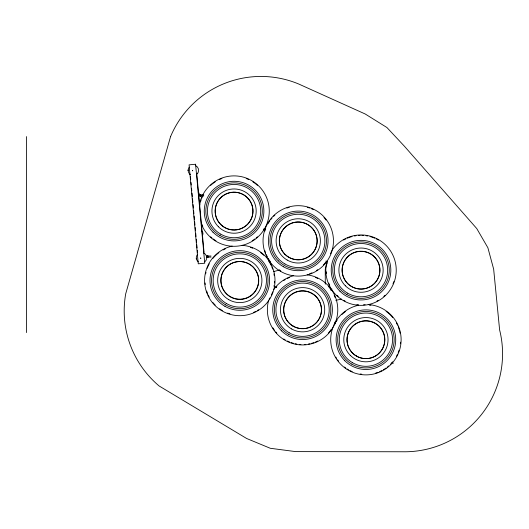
<?xml version="1.0" encoding="UTF-8"?>
<svg xmlns="http://www.w3.org/2000/svg" width="529" height="529" viewBox="0 0 529 529"><rect width="100%" height="100%" fill="white"/><g stroke="black" fill="none" stroke-linecap="round" stroke-linejoin="round"><path stroke-width="0.79" d="M327.134 262.377L325.256 269.433L325.282 284.212M197.694 173.195L196.59 174.497A5.224 5.224 0 0 0 195.373 165.524M330.936 290.282L331.928 289.026M273.381 271.642L279.762 269.955M335.829 300.373L341.456 299.07M196.471 175.39L196.907 175.35L204.042 252.267L203.612 252.307M200.418 194.837L200.835 194.837M203.771 194.897L199.228 194.897L199.228 195.975L203.771 195.975M200.306 195.075L200.729 195.075L200.729 196.127L200.306 196.127L200.306 194.897M199.493 195.578L202.951 195.578M206.495 256.023L211.038 256.023M207.573 256.201L207.996 256.201L207.996 257.253L207.573 257.253L207.573 256.023M207.573 256.73L207.996 256.73M207.685 257.015L208.109 257.015M206.495 257.101L211.038 257.101M391.81 362.808L393.358 363.218M325.93 261.015L327.345 261.597M273.678 285.905L276.475 287.65M189.686 173.935L190.222 174.477A5.224 5.224 0 0 1 189.217 167.151M189.62 173.942L190.156 174.484M190.48 176.772L190.711 179.245M191.009 182.498L191.247 184.998M191.544 188.231L191.776 190.751M192.001 193.138L192.311 196.51M192.53 198.864L192.847 202.263M193.059 204.591L193.376 208.016M193.607 210.482L193.912 213.776M194.123 216.05L194.427 219.323M194.652 221.777L194.956 225.05M195.188 227.503L195.492 230.776M195.717 233.229L196.021 236.503M196.279 239.26L196.55 242.236M196.781 244.689L197.086 247.962M197.31 250.415L197.542 252.869M188.093 170.1L188.132 170.49L188.053 170.107M196.292 258.483L196.325 258.873L196.252 258.483M208.109 255.963L208.109 256.492M207.685 255.963L207.685 256.492M200.835 195.36L200.835 195.889M200.418 195.36L200.418 195.889M26.45 136.588L26.45 332.576M331.372 251.473A34.775 34.775 0 0 1 330.532 253.814M326.089 261.729A34.775 34.775 0 0 1 323.411 264.897M317.731 269.697A34.775 34.775 0 0 1 316.342 270.59M311.938 272.858A34.775 34.775 0 0 1 309.61 273.757M280.859 271.013A34.775 34.775 0 0 1 279.457 270.154M270.405 261.729A34.775 34.775 0 0 1 268.13 258.284M267.343 256.836A34.775 34.775 0 0 1 266.279 254.588M265.664 253.041A34.775 34.775 0 0 1 264.877 250.686M264.877 231.107A34.775 34.775 0 0 1 265.664 228.746M268.13 223.509A34.775 34.775 0 0 1 269.916 220.725M270.914 219.396A34.775 34.775 0 0 1 271.972 218.113M273.658 216.301A34.775 34.775 0 0 1 274.849 215.171M286.883 208.029A34.775 34.775 0 0 1 289.251 207.302M307.25 207.302A34.775 34.775 0 0 1 309.61 208.029M311.171 208.611A34.775 34.775 0 0 1 313.452 209.616M323.973 217.492A34.775 34.775 0 0 1 326.089 220.057M307.164 274.829A35.212 35.212 0 0 1 337.244 315.853A35.212 35.212 0 0 1 294.951 344.114A35.212 35.212 0 0 1 268.56 300.624M273.724 289.548A35.212 35.212 0 0 1 293.456 275.728M335.155 321.883A34.775 34.775 0 0 1 334.202 324.191M331.372 329.223A34.775 34.775 0 0 1 328.297 333.138M317.77 341.013A34.775 34.775 0 0 1 315.489 342.025M313.935 342.6A34.775 34.775 0 0 1 311.568 343.328M309.974 343.718A34.775 34.775 0 0 1 308.341 344.029M305.868 344.359A34.775 34.775 0 0 1 304.215 344.472M300.922 344.472A34.775 34.775 0 0 1 299.269 344.359M296.795 344.029A34.775 34.775 0 0 1 295.169 343.718M293.569 343.328A34.775 34.775 0 0 1 291.208 342.6M289.647 342.025A34.775 34.775 0 0 1 287.366 341.013M285.184 339.856A34.775 34.775 0 0 1 283.775 338.996M276.846 333.138A34.775 34.775 0 0 1 275.761 331.881M274.73 330.579A34.775 34.775 0 0 1 272.871 327.828M275.761 287.591A34.775 34.775 0 0 1 276.846 286.341M283.775 280.476A34.775 34.775 0 0 1 285.184 279.623M287.366 278.459A34.775 34.775 0 0 1 289.647 277.454M315.489 277.454A34.775 34.775 0 0 1 317.77 278.459M328.297 286.341A34.775 34.775 0 0 1 331.372 290.256M334.202 295.288A34.775 34.775 0 0 1 335.155 297.589M331.743 250.601A35.212 35.212 0 0 1 390.719 251.229A35.212 35.212 0 0 1 366.385 304.955A35.212 35.212 0 0 1 327.015 261.042M393.887 281.521A34.775 34.775 0 0 1 392.994 283.842M385.026 295.314A34.775 34.775 0 0 1 383.803 296.425M378.414 300.267A34.775 34.775 0 0 1 376.965 301.061M365.149 304.684A34.775 34.775 0 0 1 363.496 304.843M358.556 304.843A34.775 34.775 0 0 1 356.896 304.684M345.08 301.061A34.775 34.775 0 0 1 343.638 300.267M338.243 296.425A34.775 34.775 0 0 1 337.019 295.314M329.746 285.356A34.775 34.775 0 0 1 328.74 283.075M326.406 273.453A34.775 34.775 0 0 1 326.287 271.8M326.73 264.381A34.775 34.775 0 0 1 327.048 262.754M343.638 240.034A34.775 34.775 0 0 1 345.821 238.877M347.335 238.189A34.775 34.775 0 0 1 352.023 236.562M354.437 236.007A34.775 34.775 0 0 1 356.07 235.729M358.556 235.465A34.775 34.775 0 0 1 360.203 235.385M361.843 235.385A34.775 34.775 0 0 1 363.496 235.465M365.975 235.729A34.775 34.775 0 0 1 367.615 236.007M370.022 236.562A34.775 34.775 0 0 1 374.717 238.189M376.225 238.877A34.775 34.775 0 0 1 378.414 240.034M368.21 304.545A35.212 35.212 0 0 1 400.638 345.536A35.212 35.212 0 0 1 356.566 373.626A35.212 35.212 0 0 1 333.098 326.922M333.687 325.494A35.212 35.212 0 0 1 358.285 305.306M400.605 342.151A34.775 34.775 0 0 1 400.446 343.804M399.045 350.258A34.775 34.775 0 0 1 398.205 352.605M397.55 354.132A34.775 34.775 0 0 1 396.433 356.354M392.73 361.829A34.775 34.775 0 0 1 390.508 364.269M388.696 365.956A34.775 34.775 0 0 1 387.413 367.014M386.084 368.012A34.775 34.775 0 0 1 383.307 369.797M381.859 370.584A34.775 34.775 0 0 1 379.61 371.649M378.063 372.264A34.775 34.775 0 0 1 375.709 373.051M361.79 374.208A34.775 34.775 0 0 1 360.143 373.97M352.228 371.649A34.775 34.775 0 0 1 349.973 370.584M348.532 369.797A34.775 34.775 0 0 1 347.123 368.938M345.754 368.012A34.775 34.775 0 0 1 344.419 367.014M338.586 361.181A34.775 34.775 0 0 1 337.588 359.846M336.656 358.47A34.775 34.775 0 0 1 335.803 357.068M334.639 324.475A34.775 34.775 0 0 1 335.803 322.293M336.219 321.586A34.775 34.775 0 0 1 337.112 320.197M341.913 314.517A34.775 34.775 0 0 1 345.754 311.35M369.216 305.061A34.775 34.775 0 0 1 370.869 305.259M386.084 311.35A34.775 34.775 0 0 1 392.73 317.532M396.433 323.007A34.775 34.775 0 0 1 397.55 325.229M398.205 326.757A34.775 34.775 0 0 1 399.507 330.678M399.712 331.471A34.775 34.775 0 0 1 400.063 333.091M201.774 231.061A3.267 3.267 0 0 1 202.653 234.942M198.144 191.967A3.267 3.267 0 0 1 198.573 196.57M203.546 252.922A5.224 5.224 0 0 1 204.697 261.901M198.335 261.881A5.224 5.224 0 0 1 197.396 254.548M199.387 204.974A35.212 35.212 0 0 1 251.454 180.475A35.212 35.212 0 0 1 257.081 237.739A35.212 35.212 0 0 1 201.245 223.853M264.176 228.482A34.775 34.775 0 0 1 263.323 229.884M257.464 236.82A34.775 34.775 0 0 1 256.208 237.905M254.899 238.936A34.775 34.775 0 0 1 252.154 240.794M215.971 240.794A34.775 34.775 0 0 1 213.227 238.936M211.917 237.905A34.775 34.775 0 0 1 210.661 236.82M202.786 226.3A34.775 34.775 0 0 1 201.78 224.018M199.77 205.318A34.775 34.775 0 0 1 200.081 203.691M200.471 202.091A34.775 34.775 0 0 1 201.199 199.731M201.78 198.17A34.775 34.775 0 0 1 202.786 195.889M210.661 185.368A34.775 34.775 0 0 1 215.27 181.831M219.608 179.463A34.775 34.775 0 0 1 221.916 178.511M246.21 178.511A34.775 34.775 0 0 1 248.518 179.463M252.855 181.831A34.775 34.775 0 0 1 257.464 185.368M242.084 245.344A35.212 35.212 0 0 1 270.795 297.179A35.212 35.212 0 0 1 211.706 301.722A35.212 35.212 0 0 1 232.165 246.104M274.558 281.302A34.775 34.775 0 0 1 274.478 282.949M272.66 291.843A34.775 34.775 0 0 1 271.423 294.931M269.909 297.867A34.775 34.775 0 0 1 269.056 299.275M258.588 309.743A34.775 34.775 0 0 1 257.18 310.596M255.738 311.383A34.775 34.775 0 0 1 253.484 312.447M230.003 313.849A34.775 34.775 0 0 1 227.649 313.062M222.405 310.596A34.775 34.775 0 0 1 219.628 308.81M215.204 305.068A34.775 34.775 0 0 1 212.982 302.628M209.272 297.153A34.775 34.775 0 0 1 208.162 294.931M207.507 293.403A34.775 34.775 0 0 1 206.667 291.056M205.265 284.609A34.775 34.775 0 0 1 205.107 282.949M205.649 273.89A34.775 34.775 0 0 1 205.999 272.276M207.209 268.335A34.775 34.775 0 0 1 209.272 263.806M212.982 258.331A34.775 34.775 0 0 1 218.953 252.637M223.119 249.959A34.775 34.775 0 0 1 225.341 248.848M250.376 247.354A34.775 34.775 0 0 1 252.717 248.194M260.632 252.637A34.775 34.775 0 0 1 263.799 255.315M268.6 260.995A34.775 34.775 0 0 1 269.492 262.384M269.909 263.092A34.775 34.775 0 0 1 271.066 265.274M271.761 266.788A34.775 34.775 0 0 1 272.66 269.116M273.936 273.89A34.775 34.775 0 0 1 274.214 275.53M192.338 170.702L192.741 170.768L192.358 170.649M200.445 258.106L200.848 258.172L200.445 258.106M170.576 136.588L125.704 293.826A97.991 97.991 0 0 0 159.097 385.958L246.64 438.488L270.279 448.275L295.638 451.614L402.986 451.766A97.991 97.991 0 0 0 499.621 329.957L493.656 269.155L487.883 247.751L476.768 228.568L404.387 146.202L386.917 127.522L365.202 113.993L298.806 84.051A97.991 97.991 0 0 0 170.576 136.588M195.585 164.248L189.078 164.85L198.263 263.819L204.763 263.217L195.585 164.248M220.666 224.488A18.945 18.945 0 0 0 252.359 215.997A18.945 18.945 0 0 0 229.163 192.794A18.945 18.945 0 0 0 220.666 224.488M220.745 224.415A18.839 18.839 0 0 0 252.26 215.971A18.839 18.839 0 0 0 229.189 192.9A18.839 18.839 0 0 0 220.745 224.415M226.472 293.694A18.839 18.839 0 0 0 257.987 285.25A18.839 18.839 0 0 0 234.916 262.179A18.945 18.945 0 0 0 226.399 293.873A18.945 18.945 0 0 0 258.092 285.382A18.945 18.945 0 0 0 234.889 262.186A18.839 18.839 0 0 0 226.472 293.694M288.827 257.213A18.839 18.839 0 0 0 317.083 240.9A18.839 18.839 0 0 0 288.827 224.587A18.839 18.839 0 0 0 288.827 257.213M293.152 326.155A18.839 18.839 0 0 0 321.407 309.842A18.839 18.839 0 0 0 293.152 293.529A18.839 18.839 0 0 0 293.152 326.155M293.099 326.142A18.945 18.945 0 0 0 321.513 309.736A18.945 18.945 0 0 0 293.099 293.331A18.945 18.945 0 0 0 293.099 326.142M356.473 356.096A18.839 18.839 0 0 0 384.728 339.783A18.839 18.839 0 0 0 356.473 323.47A18.839 18.839 0 0 0 356.473 356.096M356.447 356.083A18.945 18.945 0 0 0 384.861 339.678A18.945 18.945 0 0 0 356.447 323.279A18.945 18.945 0 0 0 356.447 356.083M351.593 286.513A18.839 18.839 0 0 0 379.848 270.2A18.839 18.839 0 0 0 351.593 253.887A18.839 18.839 0 0 0 351.593 286.513M280.641 271.39A35.212 35.212 0 0 0 333.462 240.893A35.212 35.212 0 0 0 280.641 210.403A35.212 35.212 0 0 0 280.641 271.39M284.926 263.971A26.642 26.642 0 0 0 324.892 240.893A26.642 26.642 0 0 0 284.926 217.822A26.642 26.642 0 0 0 284.926 263.971M287.187 260.056A22.125 22.125 0 0 0 320.376 240.893A22.125 22.125 0 0 0 287.187 221.73A22.125 22.125 0 0 0 287.187 260.056M283.346 266.709A29.809 29.809 0 0 0 328.053 240.893A29.809 29.809 0 0 0 283.346 215.078A29.809 29.809 0 0 0 283.346 266.709M278.287 260.85A28.222 28.222 0 0 0 325.514 248.2A28.222 28.222 0 0 0 290.943 213.63A28.222 28.222 0 0 0 278.287 260.85M284.853 254.29A18.945 18.945 0 0 0 316.547 245.8A18.945 18.945 0 0 0 293.344 222.597A18.945 18.945 0 0 0 284.853 254.29M289.251 332.814A26.642 26.642 0 0 0 329.21 309.736A26.642 26.642 0 0 0 289.251 286.665A26.642 26.642 0 0 0 289.251 332.814M291.505 328.899A22.125 22.125 0 0 0 324.7 309.736A22.125 22.125 0 0 0 291.505 290.573A22.125 22.125 0 0 0 291.505 328.899M281.494 330.817A29.809 29.809 0 0 0 331.359 317.453A29.809 29.809 0 0 0 294.858 280.945A29.809 29.809 0 0 0 281.494 330.817M288.457 334.183A28.222 28.222 0 0 0 330.797 309.736A28.222 28.222 0 0 0 288.457 285.296A28.222 28.222 0 0 0 288.457 334.183M347.705 293.225A26.642 26.642 0 0 0 387.664 270.154A26.642 26.642 0 0 0 347.705 247.076A26.642 26.642 0 0 0 347.705 293.225M345.377 285.799A22.125 22.125 0 0 0 382.401 275.88A22.125 22.125 0 0 0 355.296 248.782A22.125 22.125 0 0 0 345.377 285.799M339.949 291.228A29.809 29.809 0 0 0 389.813 277.87A29.809 29.809 0 0 0 353.312 241.363A29.809 29.809 0 0 0 339.949 291.228M346.912 294.593A28.222 28.222 0 0 0 389.251 270.154A28.222 28.222 0 0 0 346.912 245.707A28.222 28.222 0 0 0 346.912 294.593M347.632 283.544A18.945 18.945 0 0 0 379.319 275.054A18.945 18.945 0 0 0 356.123 251.857A18.945 18.945 0 0 0 347.632 283.544M352.598 362.755A26.642 26.642 0 0 0 392.558 339.678A26.642 26.642 0 0 0 352.598 316.606A26.642 26.642 0 0 0 352.598 362.755M350.271 355.329A22.125 22.125 0 0 0 387.294 345.404A22.125 22.125 0 0 0 360.189 318.306A22.125 22.125 0 0 0 350.271 355.329M344.842 360.758A29.809 29.809 0 0 0 394.707 347.394A29.809 29.809 0 0 0 358.206 310.887A29.809 29.809 0 0 0 344.842 360.758M351.805 364.124A28.222 28.222 0 0 0 394.145 339.678A28.222 28.222 0 0 0 351.805 315.238A28.222 28.222 0 0 0 351.805 364.124M220.738 234.168A26.642 26.642 0 0 0 260.704 211.091A26.642 26.642 0 0 0 220.738 188.02A26.642 26.642 0 0 0 220.738 234.168M218.417 226.743A22.125 22.125 0 0 0 255.434 216.824A22.125 22.125 0 0 0 228.336 189.719A22.125 22.125 0 0 0 218.417 226.743M212.982 232.171A29.809 29.809 0 0 0 262.853 218.808A29.809 29.809 0 0 0 226.346 182.3A29.809 29.809 0 0 0 212.982 232.171M219.952 235.537A28.222 28.222 0 0 0 262.285 211.091A28.222 28.222 0 0 0 219.952 186.651A28.222 28.222 0 0 0 219.952 235.537M226.472 303.553A26.642 26.642 0 0 0 266.437 280.482A26.642 26.642 0 0 0 226.472 257.405A26.642 26.642 0 0 0 226.472 303.553M228.733 299.645A22.125 22.125 0 0 0 261.921 280.482A22.125 22.125 0 0 0 228.733 261.319A22.125 22.125 0 0 0 228.733 299.645M224.891 306.291A29.809 29.809 0 0 0 269.598 280.482A29.809 29.809 0 0 0 224.891 254.667A29.809 29.809 0 0 0 224.891 306.291M225.678 304.922A28.222 28.222 0 0 0 268.018 280.482A28.222 28.222 0 0 0 225.678 256.036A28.222 28.222 0 0 0 225.678 304.922"/></g></svg>
